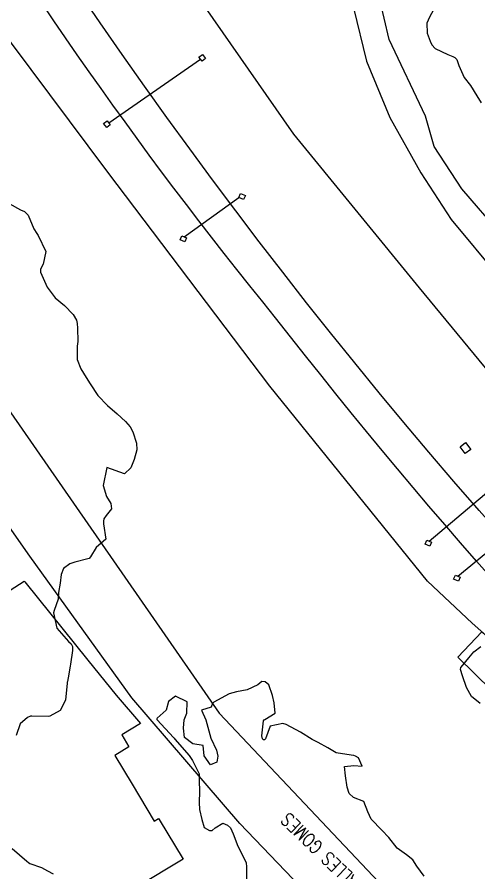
# Model space of a CAD drawing. Header units: metres. Extents: x 318500 to 325275, y 7408834 to 7428799.
# Drawn here: x 320604.4 to 320655.9, y 7409897.2 to 7409992.7 of the extents above; entities that cross this region are included whole.
import ezdxf

# ---------------------------------------------------------------- set-up
doc = ezdxf.new("R2010")
doc.units = ezdxf.units.M
doc.header["$MEASUREMENT"] = 0
for name, color, linetype in [('Armário', 45, 'Continuous'), ('Curvas de Nivel 1m', 11, 'Continuous'), ('Curvas de Nivel 5m', 15, 'Continuous'), ('Divisas', 45, 'Continuous'), ('Edificações', 30, 'Continuous'), ('Linha Férrea', 20, 'Continuous'), ('Pontes_Viadutos_Tubos', 190, 'Continuous'), ('Pórticos', 45, 'Continuous'), ('TEXTO', 45, 'Continuous'), ('Vias Primárias', 230, 'Continuous'), ('Vias Secundárias', 230, 'Continuous')]:
    doc.layers.add(name, color=color, linetype=linetype)
doc.styles.add('ROMANS', font='romans', dxfattribs={"height": 0.2})

msp = doc.modelspace()

# ---------------------------------------------------------------- linework, layer by layer
at = {"layer": 'Armário'}
msp.add_lwpolyline([(320654.403, 7409945.224), (320654.989, 7409944.464), (320654.373, 7409943.989), (320653.787, 7409944.749)], close=True, dxfattribs=at)
at = {"layer": 'Curvas de Nivel 1m', "elevation": 739, "flags": 128}
for points in [[(320651.07, 7409993.96), (320650.375, 7409992.645), (320650.066, 7409991.975), (320650.108, 7409990.889), (320650.442, 7409989.969), (320650.625, 7409989.584), (320651.002, 7409989.155), (320652.438, 7409988.503), (320652.993, 7409988.265), (320653.208, 7409988.153), (320653.421, 7409987.934), (320653.647, 7409987.263), (320654.237, 7409985.921), (320654.947, 7409985.05), (320655.662, 7409983.899), (320656.129, 7409983.099)], [(320649.774, 7409896.878), (320648.973, 7409897.972), (320648.529, 7409898.711), (320647.803, 7409899.242), (320646.787, 7409900), (320645.828, 7409901.184), (320645.053, 7409902.022), (320643.858, 7409903.221), (320643.506, 7409904.045), (320643.038, 7409905.209), (320641.886, 7409905.661), (320641.409, 7409906.075), (320641.187, 7409906.79), (320641.017, 7409908.079), (320640.895, 7409909.121), (320641.937, 7409909.22), (320642.863, 7409909.129), (320642.449, 7409910.063), (320642.134, 7409910.249), (320641.952, 7409910.313), (320641.651, 7409910.375), (320639.955, 7409910.631), (320639.04, 7409911.183), (320637.966, 7409911.762), (320637.717, 7409911.874), (320637.298, 7409912.13), (320635.982, 7409912.931), (320634.379, 7409913.781), (320633.996, 7409913.903), (320632.599, 7409913.583), (320632.08, 7409912.198), (320631.969, 7409912.092), (320631.852, 7409912.085), (320631.739, 7409912.203), (320631.671, 7409912.508), (320631.847, 7409914.202), (320631.913, 7409914.29), (320632.002, 7409914.326), (320633.163, 7409915.033), (320633.044, 7409916.185), (320632.858, 7409917.008), (320632.458, 7409918.194), (320632.055, 7409918.543), (320631.678, 7409918.584), (320631.239, 7409918.212), (320630.044, 7409917.643), (320628.838, 7409917.446), (320628.04, 7409917.21), (320626.31, 7409916.276), (320626.18, 7409916.125), (320626.022, 7409915.728), (320624.944, 7409915.368), (320625.417, 7409914.289), (320625.97, 7409912.28), (320626.603, 7409910.917), (320626.773, 7409910.268), (320626.634, 7409909.575), (320625.935, 7409909.301), (320625.234, 7409910.291), (320625.116, 7409911.447), (320623.963, 7409911.64), (320623.055, 7409912.319), (320622.934, 7409913.372), (320623.001, 7409914.32), (320623.295, 7409915.032), (320623.35, 7409916.317), (320622.036, 7409916.954), (320621.265, 7409916.341), (320620.985, 7409915.376), (320620.002, 7409914.48), (320619.943, 7409914.419), (320619.958, 7409914.361), (320619.999, 7409914.299), (320621.825, 7409912.332), (320621.891, 7409912.253), (320621.968, 7409912.166), (320623.562, 7409910.314), (320623.942, 7409909.785), (320624.668, 7409908.299), (320624.683, 7409907.524), (320624.718, 7409906.298), (320624.685, 7409905.105), (320624.712, 7409904.297), (320624.965, 7409903.182), (320625.223, 7409902.289), (320625.835, 7409901.973), (320626.127, 7409901.985), (320626.481, 7409902.27), (320627.316, 7409902.79), (320627.845, 7409902.558), (320628.167, 7409902.247), (320628.483, 7409901.591), (320628.987, 7409900.238), (320629.794, 7409898.634), (320629.909, 7409898.346), (320629.932, 7409898.228), (320629.949, 7409898.066), (320629.97, 7409896.227)]]:
    msp.add_lwpolyline(points, dxfattribs=at)
at = {"layer": 'Curvas de Nivel 5m', "elevation": 740, "flags": 128}
for points in [[(320603.463, 7409971.893), (320604.756, 7409971.169), (320605.173, 7409970.993), (320605.594, 7409970.567), (320606.241, 7409969.044), (320606.545, 7409968.553), (320606.716, 7409968.311), (320607.564, 7409966.537), (320607.257, 7409965.123), (320606.99, 7409964.545), (320606.984, 7409964.226), (320607.699, 7409962.534), (320608.622, 7409961.343), (320609.633, 7409960.51), (320610.6, 7409959.519), (320610.985, 7409958.886), (320611.067, 7409958.493), (320611.086, 7409957.989), (320611.138, 7409956.491), (320611.078, 7409955.966), (320611.062, 7409954.492), (320611.462, 7409953.428), (320612.073, 7409952.477), (320612.499, 7409951.754), (320613.354, 7409950.457), (320614.464, 7409949.359), (320615.521, 7409948.429), (320616.441, 7409947.568), (320616.986, 7409946.962), (320617.29, 7409946.407), (320617.671, 7409945.141), (320617.715, 7409944.4), (320617.437, 7409943.351), (320617.048, 7409942.41), (320616.363, 7409941.719), (320614.37, 7409942.44), (320613.973, 7409940.446), (320614.332, 7409939.219), (320614.822, 7409938.435), (320614.898, 7409937.847), (320614.3, 7409937.108), (320614.024, 7409936.714), (320613.998, 7409936.444), (320614.013, 7409936.17), (320614.27, 7409934.44), (320613.197, 7409933.515), (320612.57, 7409932.465), (320612.402, 7409932.303), (320612.237, 7409932.248), (320610.818, 7409931.904), (320610.228, 7409931.684), (320609.542, 7409931.185), (320609.292, 7409930.509), (320609.157, 7409929.554), (320608.998, 7409928.512), (320608.931, 7409927.76), (320608.512, 7409926.516), (320608.425, 7409926.248), (320608.78, 7409924.513), (320610.115, 7409923.046), (320610.395, 7409922.778), (320610.529, 7409922.494), (320610.558, 7409922.039), (320610.335, 7409920.496), (320610.295, 7409920.278), (320610.057, 7409918.987), (320609.976, 7409918.566), (320609.965, 7409918.491), (320609.954, 7409918.396), (320609.771, 7409916.494), (320609.155, 7409915.361), (320608.003, 7409914.706), (320607.841, 7409914.684), (320606.003, 7409914.72), (320605.858, 7409914.697), (320605.506, 7409914.555), (320604.687, 7409913.866), (320604.268, 7409912.567)], [(320656.032, 7409916.128), (320655.055, 7409916.91), (320654.523, 7409917.903), (320654.07, 7409919.231), (320653.832, 7409919.912), (320653.858, 7409920.137), (320654.087, 7409920.401), (320654.785, 7409921.214), (320655.331, 7409921.892), (320656.116, 7409922.498)], [(320603.801, 7409899.961), (320605.448, 7409898.553), (320605.617, 7409898.39), (320605.777, 7409898.271), (320607.077, 7409897.834), (320607.77, 7409897.476), (320608.376, 7409897.118)]]:
    msp.add_lwpolyline(points, dxfattribs=at)
at = {"layer": 'Divisas'}
for points in [[(320669.94, 7409937.418), (320649.271, 7409962.458), (320635.235, 7409979.627), (320620.344, 7410001.006), (320608.757, 7410019.01), (320584.829, 7410059.432), (320590.124, 7410061.962), (320531.138, 7410168.314), (320500.695, 7410219.123), (320484.377, 7410246.218)], [(320671.478, 7409910.677), (320655.124, 7409925.073), (320650.169, 7409929.769), (320632.548, 7409951.504), (320614.502, 7409975.361), (320595.14, 7410001.243), (320593.895, 7410002.908), (320577.25, 7409993.447), (320535.714, 7410079.205), (320531.362, 7410088.4), (320525.164, 7410099.36), (320534.916, 7410103.491), (320520.404, 7410123.836), (320522.708, 7410125.959), (320511.882, 7410140.84), (320494.12, 7410163.929), (320496.941, 7410168.238), (320487.821, 7410179.665), (320483.208, 7410185.432), (320486.538, 7410188.585), (320455.04, 7410232.829)]]:
    msp.add_lwpolyline(points, dxfattribs=at)
at = {"layer": 'Edificações'}
msp.add_lwpolyline([(320600.196, 7409926.614), (320605.145, 7409929.769), (320605.22, 7409929.676), (320612.236, 7409920.976), (320615.41, 7409917.04), (320618.128, 7409913.895), (320616.032, 7409912.635), (320616.837, 7409911.295), (320615.252, 7409910.342), (320617.183, 7409907.132), (320619.656, 7409903.018), (320620.152, 7409903.317), (320620.225, 7409903.197), (320620.225, 7409903.197), (320622.889, 7409898.766), (320612.828, 7409892.715)], dxfattribs=at)
at = {"layer": 'Linha Férrea'}
for points in [[(321000, 7409665.789, 0.078197), (320889.691, 7409761.645, 0.016428), (320831.735, 7409795.8, -0.029281), (320758.162, 7409840.189, -0.075107), (320633.213, 7409959.145, -0.038123), (320591.245, 7410019.369), (320569.878, 7410055.984), (320528.944, 7410130.121, 0.044252), (320455.674, 7410238.482), (320423.409, 7410279.545, -0.076357), (320336.109, 7410440.077, -0.029288), (320307.678, 7410537.206, 0.027041), (320278.586, 7410637.586, 0.100983), (320172.348, 7410808.477, 0.013159)], [(321000, 7409672.461, 0.064653), (320912.297, 7409751.466, 0.030753), (320836.249, 7409797.862, -0.016147), (320768.63, 7409837.796, -0.116635), (320583.997, 7410039.771), (320542.786, 7410113.919, 0.026405), (320494.03, 7410193.917, 0.017029), (320443.189, 7410260.7), (320429.493, 7410278.025, -0.097268), (320322.982, 7410493.451), (320310.757, 7410540.446), (320304.231, 7410567.008, 0.019913), (320282.851, 7410638.027, 0.100687), (320180.06, 7410806.177, 0.011092)]]:
    msp.add_lwpolyline(points, format="xyb", dxfattribs=at)
at = {"layer": 'Pontes_Viadutos_Tubos'}
msp.add_lwpolyline([(320660.876, 7409886.22), (320655.671, 7409892.636), (320668.65, 7409906.483), (320653.544, 7409921.309), (320656.213, 7409924.103), (320671.477, 7409910.123), (320684.028, 7409923.566), (320674.228, 7409941.911), (320677.095, 7409943.616), (320688.316, 7409924.027), (320686.542, 7409921.766)], dxfattribs=at)
at = {"layer": 'Pórticos'}
for points in [[(320614.581, 7409980.875), (320624.83, 7409987.974)], [(320623.014, 7409968.177), (320629.11, 7409972.546)], [(320650.354, 7409934.226), (320657.723, 7409940.437)], [(320653.533, 7409930.324), (320660.828, 7409936.31)]]:
    msp.add_lwpolyline(points, dxfattribs=at)
for points in [[(320625.051, 7409988.507), (320625.402, 7409988.048), (320625.005, 7409987.745), (320624.654, 7409988.203)], [(320614.405, 7409981.105), (320614.756, 7409980.646), (320614.36, 7409980.343), (320614.009, 7409980.801)], [(320629.304, 7409973.006), (320629.836, 7409972.781), (320629.641, 7409972.321), (320629.11, 7409972.546)], [(320622.748, 7409968.29), (320623.28, 7409968.065), (320623.086, 7409967.605), (320622.554, 7409967.83)], [(320650.088, 7409934.338), (320650.62, 7409934.113), (320650.426, 7409933.654), (320649.894, 7409933.878)], [(320653.267, 7409930.437), (320653.799, 7409930.212), (320653.605, 7409929.752), (320653.073, 7409929.977)]]:
    msp.add_lwpolyline(points, close=True, dxfattribs=at)
at = {"layer": 'Vias Primárias'}
for points in [[(320458.839, 7410178.949), (320480.291, 7410155.233), (320495.105, 7410135.421), (320511.644, 7410114.061), (320516.808, 7410106.86), (320519.609, 7410103.459), (320523.879, 7410094.752), (320528.714, 7410085.686), (320532.533, 7410078.209), (320536.069, 7410071.139), (320548.663, 7410042.506), (320552.777, 7410032.593), (320562.636, 7410010.752), (320575.171, 7409988.739), (320583.538, 7409975.137), (320600.42, 7409953.147), (320626.896, 7409915.051), (320647.906, 7409892.872), (320658.001, 7409881.613)], [(320658.621, 7409871.687), (320649.144, 7409881.507), (320641.909, 7409889.503), (320629.213, 7409902.743), (320617.182, 7409916.761), (320605.77, 7409932.568), (320594.398, 7409948.73), (320584.098, 7409963.221), (320575.505, 7409976.602), (320567.681, 7409989.723), (320560.328, 7410003.407), (320554.171, 7410016.575), (320548.444, 7410028.881), (320542.543, 7410042.774), (320536.857, 7410055.301)]]:
    msp.add_lwpolyline(points, dxfattribs=at)
at = {"layer": 'Vias Secundárias'}
for points in [[(320708.907, 7409901.5), (320704.257, 7409905.355), (320700.117, 7409909.42), (320698.281, 7409913.147), (320694.824, 7409922.338), (320689.581, 7409933.894), (320682.666, 7409948.745), (320679.407, 7409953.496), (320675.085, 7409957.711), (320669.798, 7409959.844), (320666.129, 7409961.632), (320662.824, 7409963.257), (320653.974, 7409973.528), (320650.917, 7409978.221), (320649.951, 7409981.624), (320645.881, 7409990.171), (320644.201, 7409997.347), (320641.455, 7410002.12), (320639.468, 7410009.813), (320637.129, 7410015.805), (320632.753, 7410024.565), (320626.191, 7410036.467), (320617.08, 7410052.237), (320608.568, 7410067.683)], [(320605.23, 7410064.676), (320617.118, 7410044.751), (320631.076, 7410019.974), (320632.071, 7410018.168), (320633.65, 7410016.113), (320636.33, 7410008.895), (320638.485, 7410001.946), (320640.639, 7409997.631), (320641.883, 7409993.711), (320643.368, 7409987.767), (320645.952, 7409981.458), (320649.402, 7409975.315), (320652.8, 7409970.105), (320658.116, 7409963.686)]]:
    msp.add_lwpolyline(points, dxfattribs=at)

# ---------------------------------------------------------------- texts
at = {"layer": 'TEXTO', "style": 'ROMANS', "width": 0.8}
for s, rotation, p in [('RUA SALLES GOMES', 136, (320646.151, 7409893.014)), ('Alinhamento do Corte', 221, (320665.186, 7409902.507))]:
    msp.add_text(s, height=1.5, rotation=rotation, dxfattribs=at).set_placement(p)

doc.saveas('drawing.dxf')
